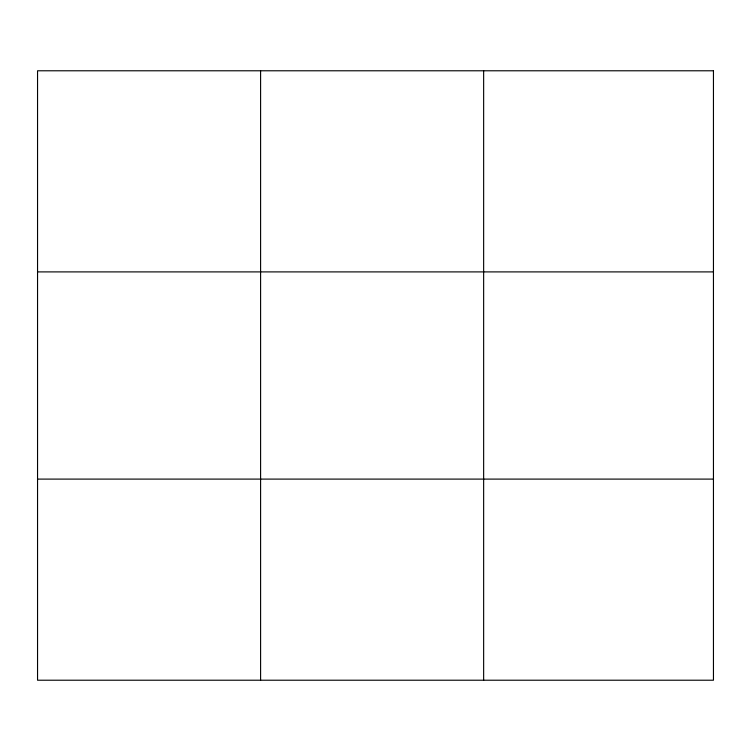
<?xml version="1.0" encoding="UTF-8"?>
<svg xmlns="http://www.w3.org/2000/svg" width="751" height="751" viewBox="0 0 751 751"><rect width="100%" height="100%" fill="white"/><g stroke="black" fill="none" stroke-linecap="round" stroke-linejoin="round"><path stroke-width="1.13" d="M260.597 680.218L260.597 70.782M483.644 680.218L483.644 70.782M37.55 271.9L713.45 271.9M37.55 479.1L713.45 479.1M713.45 70.782L713.45 680.218L37.55 680.218L37.55 70.782L713.45 70.782"/></g></svg>
